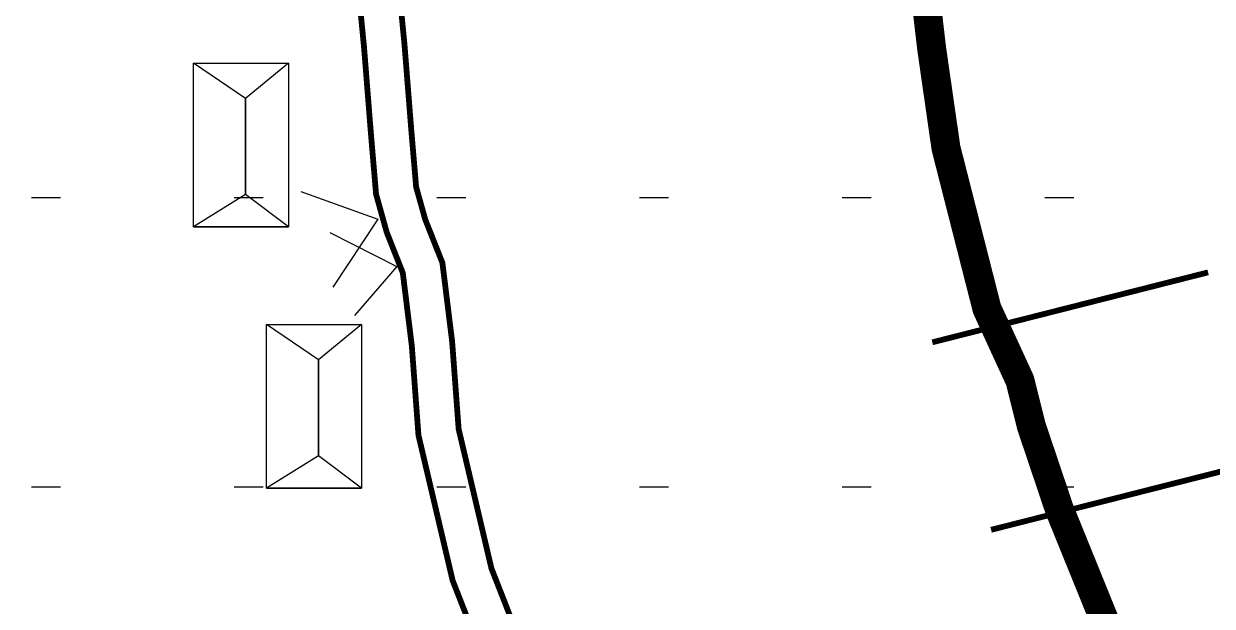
# Model space of a CAD drawing. Header units: inches. Extents: x -8940 to 26362, y -28010 to 990.
# Drawn here: x 4323.44 to 4339.55, y -7333.47 to -7325.57 of the extents above; entities that cross this region are included whole.
import ezdxf

# ---------------------------------------------------------------- set-up
doc = ezdxf.new("R2010")
doc.units = ezdxf.units.IN
doc.header["$MEASUREMENT"] = 0
doc.layers.add('BUILDING', color=5, linetype='Continuous', lineweight=15)
doc.layers.add('Text', color=7, linetype='Continuous')

msp = doc.modelspace()

# ---------------------------------------------------------------- hatches: boundary and pattern name
at = {"layer": 'Text', "lineweight": 25}
h = msp.add_hatch(dxfattribs=at)
h.set_pattern_fill('ACAD_ISO07W100', color=0, scale=0.784833, style=0)
h.set_pattern_definition([(0, (-582.442, -27753.198), (0, 3.9241642), [0.3924164, -2.35449854])])
h.paths.add_polyline_path([(4453.012436, -7368.509246), (4432.544063, -7360.765981), (4417.35118, -7356.454306), (4399.865945, -7352.632595), (4389.807755, -7348.417064), (4382.319111, -7347.246699), (4375.943644, -7343.680138), (4368.217405, -7333.076598), (4361.929936, -7322.334389), (4357.719224, -7314.672477), (4356.412451, -7309.03143), (4355.412858, -7306.651874), (4313.200953, -7306.651874), (4313.200953, -7400.608297), (4453.122434, -7400.608297)])
h.paths.add_polyline_path([(4387.774257, -7337.654416), (4394.795484, -7337.654416), (4394.795484, -7334.638043), (4387.774257, -7334.638043)], flags=25)

# ---------------------------------------------------------------- linework, layer by layer
at = {"layer": 'BUILDING', "const_width": 0.078483}
for points in [[(4327.948496, -7324.777711), (4328.056745, -7325.888376), (4328.148869, -7327.046054), (4328.219373, -7327.877583), (4328.364238, -7328.395019), (4328.582124, -7328.946103), (4328.703914, -7329.933839), (4328.794124, -7331.146898), (4329.257336, -7333.11652), (4330.724246, -7336.865632), (4331.277253, -7338.090924), (4332.278035, -7339.70429), (4333.860428, -7341.784817), (4335.138293, -7343.555751), (4336.969145, -7346.190656)], [(4328.498412, -7324.756471), (4328.60401, -7325.839936), (4328.696408, -7327.001056), (4328.762407, -7327.77945), (4328.885604, -7328.219493), (4329.118799, -7328.809297), (4329.250797, -7329.87982), (4329.338795, -7331.063127), (4329.783185, -7332.952721), (4331.230755, -7336.652404), (4331.763144, -7337.832013), (4332.731124, -7339.392499), (4334.301891, -7341.457739), (4335.586664, -7343.238247), (4337.430226, -7345.891443)]]:
    msp.add_lwpolyline(points, dxfattribs=at)
at = {"layer": 'Text', "color": 1, "const_width": 0.392416}
msp.add_lwpolyline([(4335.677572, -7325.287254), (4335.749461, -7325.904648), (4335.943057, -7327.25066), (4336.215851, -7328.321183), (4336.498436, -7329.430125), (4336.946236, -7330.404913), (4337.100233, -7331.022451), (4337.478625, -7332.146593), (4338.17821, -7333.871632), (4338.968513, -7335.820363), (4339.757777, -7337.314316), (4340.561718, -7338.836049), (4343.150107, -7343.69308), (4343.479645, -7344.311449), (4344.536078, -7345.57158), (4345.534857, -7346.843635)], dxfattribs=at)
at = {"layer": 'Text'}
for points in [[(4325.74683, -7328.320704), (4325.74683, -7326.100686), (4327.033275, -7326.100686), (4327.033275, -7328.320704)], [(4326.735719, -7331.864224), (4326.735719, -7329.644206), (4328.022164, -7329.644206), (4328.022164, -7331.864224)]]:
    msp.add_lwpolyline(points, close=True, dxfattribs=at)
for points in [[(4326.45187, -7326.578411), (4325.74683, -7326.100686), (4327.033275, -7326.100686), (4326.45187, -7326.578411), (4326.45187, -7327.884007), (4325.74683, -7328.320704), (4327.033275, -7328.320704), (4326.45187, -7327.884007)], [(4327.44076, -7330.121932), (4326.735719, -7329.644206), (4328.022164, -7329.644206), (4327.44076, -7330.121932), (4327.44076, -7331.427527), (4326.735719, -7331.864224), (4328.022164, -7331.864224), (4327.44076, -7331.427527)]]:
    msp.add_lwpolyline(points, dxfattribs=at)
at = {"layer": 'Text', "color": 6}
for points in [[(4326.45187, -7327.884007), (4326.45187, -7326.578411)], [(4327.44076, -7331.427527), (4327.44076, -7330.121932)]]:
    msp.add_lwpolyline(points, dxfattribs=at)
at = {"layer": 'Text', "color": 5, "lineweight": 25}
for points in [[(4327.199265, -7327.84197), (4328.242885, -7328.21617), (4327.635095, -7329.1404)], [(4327.591686, -7328.397274), (4328.499207, -7328.858085), (4327.92922, -7329.52133)]]:
    msp.add_lwpolyline(points, dxfattribs=at)
at = {"layer": 'Text', "color": 0, "lineweight": 25, "const_width": 0.078483}
for points in [[(4335.758039, -7329.886619), (4339.495256, -7328.938008)], [(4336.554644, -7332.429477), (4340.291861, -7331.480866)]]:
    msp.add_lwpolyline(points, dxfattribs=at)

doc.saveas('drawing.dxf')
